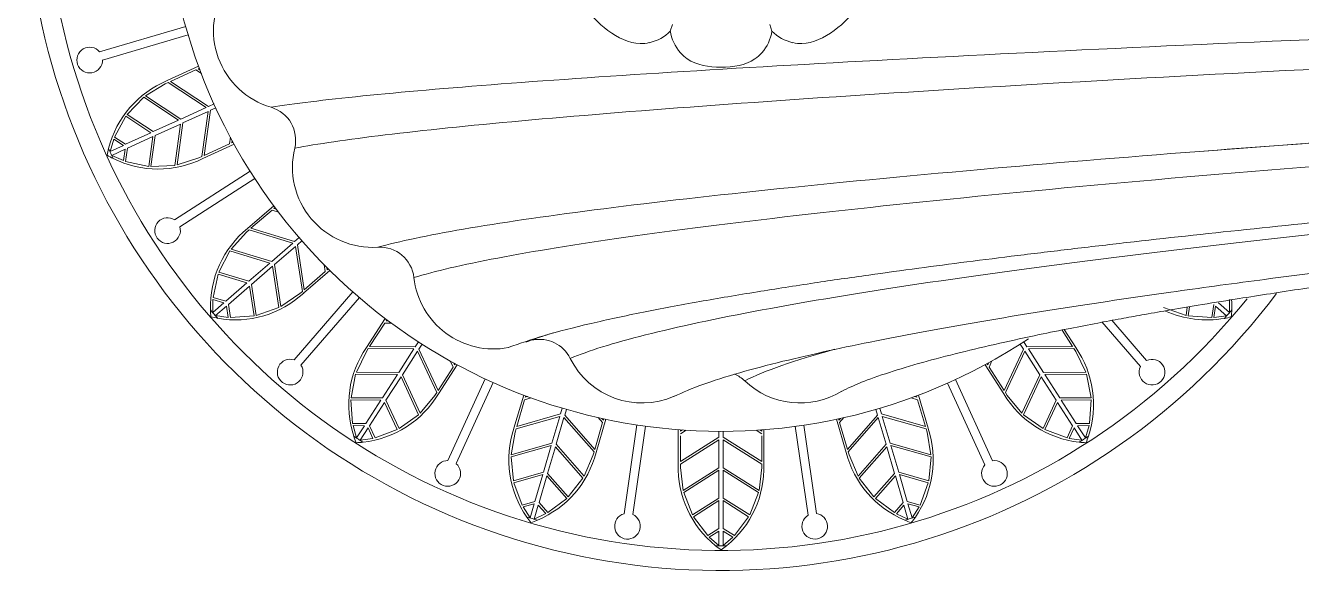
# Model space of a CAD drawing. Header units: millimetres. Extents: x -18512 to 101824, y -95768 to 52898.
# Drawn here: x 18586.7 to 18646.2, y -58529.8 to -58504.4 of the extents above; entities that cross this region are included whole.
import ezdxf

# ---------------------------------------------------------------- set-up
doc = ezdxf.new("R2010")
doc.units = ezdxf.units.MM
doc.header["$LTSCALE"] = 25
doc.layers.get('0').update_dxf_attribs({"color": 254, "lineweight": 0})
doc.layers.add('027 Sanitry Ware', color=1, linetype='Continuous', lineweight=0)

# ---------------------------------------------------------------- blocks, each defined once
blk = doc.blocks.new('SE2')
at = {"layer": '027 Sanitry Ware', "linetype": 'Continuous'}
for p, q in [((108.019, 62.817), (106.812, 62.462)), ((114.841, 62.845), (114.811, 62.752)), ((116.236, 62.752), (116.206, 62.845)), ((106.853, 62.348), (108.054, 62.7)), ((108.2, 62.26), (107.759, 62.059)), ((108.257, 60.967), (108.699, 61.169)), ((108.923, 60.789), (107.864, 60.108)), ((107.936, 60.01), (108.989, 60.686)), ((109.253, 60.306), (108.886, 59.988)), ((109.672, 59.081), (110.039, 59.399)), ((110.361, 59.098), (109.537, 58.146)), ((109.634, 58.073), (110.453, 59.018)), ((110.814, 58.727), (110.552, 58.319)), ((120.86, 58.677), (121.401, 58.052)), ((121.488, 58.138), (120.998, 58.703)), ((120.495, 58.319), (120.333, 58.57)), ((111.561, 57.67), (111.824, 58.078)), ((119.223, 58.078), (119.485, 57.67)), ((112.218, 57.88), (111.695, 56.735)), ((111.809, 56.692), (112.328, 57.83)), ((118.698, 57.821), (119.221, 56.675)), ((119.328, 56.733), (118.809, 57.871)), ((112.757, 57.652), (112.62, 57.187)), ((118.427, 57.187), (118.29, 57.652)), ((113.771, 56.849), (113.908, 57.314)), ((114.342, 57.235), (114.163, 55.989)), ((117.139, 57.314), (117.275, 56.849)), ((114.285, 55.98), (114.463, 57.218)), ((114.923, 57.168), (114.923, 56.683)), ((116.123, 56.683), (116.123, 57.168)), ((116.562, 57.215), (116.742, 55.969)), ((116.861, 55.994), (116.683, 57.232))]:
    blk.add_line(p, q, dxfattribs=at)
at = {"layer": '027 Sanitry Ware', "color": 8, "linetype": 'Continuous'}
for p, q in [((107.805, 62.047), (108.16, 62.209)), ((108.16, 62.209), (108.239, 62.157)), ((108.192, 62.224), (108.21, 62.232)), ((108.221, 62.205), (108.192, 62.224)), ((107.73, 62.013), (107.455, 61.845)), ((107.772, 62.032), (107.73, 62.013)), ((108.307, 61.683), (107.772, 62.032)), ((108.339, 61.697), (107.805, 62.047)), ((107.43, 61.826), (107.198, 61.583)), ((107.92, 61.506), (107.43, 61.826)), ((107.455, 61.845), (107.952, 61.52)), ((108.416, 61.732), (108.339, 61.697)), ((107.18, 61.559), (107.021, 61.268)), ((107.532, 61.329), (107.18, 61.559)), ((107.198, 61.583), (107.565, 61.344)), ((107.952, 61.52), (108.307, 61.683)), ((108.332, 61.628), (107.977, 61.466)), ((108.246, 60.995), (108.332, 61.628)), ((108.278, 61.01), (108.364, 61.643)), ((108.364, 61.643), (108.441, 61.678)), ((107.565, 61.344), (107.92, 61.506)), ((107.945, 61.451), (107.589, 61.289)), ((107.866, 60.871), (107.945, 61.451)), ((107.977, 61.466), (107.897, 60.877)), ((106.959, 61.067), (107.01, 61.24)), ((107.01, 61.24), (107.145, 61.152)), ((107.021, 61.268), (107.177, 61.167)), ((107.177, 61.167), (107.532, 61.329)), ((107.557, 61.274), (107.202, 61.112)), ((107.5, 60.857), (107.557, 61.274)), ((107.589, 61.289), (107.53, 60.855)), ((108.633, 61.172), (108.278, 61.01)), ((108.646, 61.265), (108.633, 61.172)), ((108.666, 61.187), (108.67, 61.221)), ((108.684, 61.195), (108.666, 61.187)), ((107.145, 61.152), (106.959, 61.067)), ((106.983, 61.012), (107.17, 61.097)), ((107.148, 60.938), (106.983, 61.012)), ((107.17, 61.097), (107.148, 60.938)), ((107.202, 61.112), (107.177, 60.928)), ((108.204, 60.976), (108.246, 60.995)), ((107.177, 60.928), (107.5, 60.857)), ((107.53, 60.855), (107.866, 60.871)), ((107.897, 60.877), (108.204, 60.976)), ((109.256, 60.268), (109.271, 60.282)), ((108.934, 59.99), (109.229, 60.245)), ((109.229, 60.245), (109.319, 60.218)), ((109.288, 60.259), (109.256, 60.268)), ((108.872, 59.936), (108.655, 59.698)), ((108.907, 59.966), (108.872, 59.936)), ((109.519, 59.782), (108.907, 59.966)), ((109.545, 59.805), (108.934, 59.99)), ((109.224, 59.526), (109.519, 59.782)), ((109.558, 59.736), (109.263, 59.481)), ((109.609, 59.86), (109.545, 59.805)), ((109.654, 59.105), (109.558, 59.736)), ((109.585, 59.76), (109.648, 59.815)), ((109.68, 59.128), (109.585, 59.76)), ((108.637, 59.672), (108.482, 59.374)), ((109.197, 59.503), (108.637, 59.672)), ((108.655, 59.698), (109.224, 59.526)), ((108.902, 59.247), (109.197, 59.503)), ((109.236, 59.457), (108.941, 59.202)), ((109.324, 58.879), (109.236, 59.457)), ((109.263, 59.481), (109.352, 58.893)), ((109.975, 59.384), (109.68, 59.128)), ((109.961, 59.477), (109.975, 59.384)), ((110.002, 59.407), (109.997, 59.441)), ((110.018, 59.42), (110.002, 59.407)), ((108.472, 59.345), (108.402, 59.022)), ((108.875, 59.224), (108.472, 59.345)), ((108.482, 59.374), (108.902, 59.247)), ((108.58, 58.968), (108.875, 59.224)), ((108.941, 59.202), (109.007, 58.769)), ((108.402, 59.022), (108.58, 58.968)), ((108.914, 59.179), (108.619, 58.923)), ((108.977, 58.763), (108.914, 59.179)), ((109.352, 58.893), (109.619, 59.074)), ((109.619, 59.074), (109.654, 59.105)), ((108.398, 58.811), (108.399, 58.991)), ((108.553, 58.945), (108.398, 58.811)), ((108.399, 58.991), (108.553, 58.945)), ((108.437, 58.766), (108.592, 58.9)), ((108.592, 58.9), (108.616, 58.741)), ((108.619, 58.923), (108.647, 58.739)), ((109.007, 58.769), (109.324, 58.879)), ((121.723, 58.879), (122.04, 58.768)), ((122.04, 58.768), (122.058, 58.886)), ((122.089, 58.891), (122.07, 58.762)), ((122.4, 58.739), (122.428, 58.923)), ((122.43, 58.741), (122.454, 58.9)), ((122.454, 58.9), (122.609, 58.765)), ((122.649, 58.811), (122.494, 58.945)), ((122.648, 58.991), (122.649, 58.811)), ((108.616, 58.741), (108.437, 58.766)), ((108.647, 58.739), (108.977, 58.763)), ((110.827, 58.692), (110.838, 58.709)), ((110.861, 58.692), (110.827, 58.692)), ((122.07, 58.762), (122.4, 58.739)), ((122.609, 58.765), (122.43, 58.741)), ((110.597, 58.334), (110.808, 58.662)), ((110.808, 58.662), (110.902, 58.661)), ((120.302, 58.564), (120.45, 58.334)), ((111.236, 58.329), (110.597, 58.334)), ((111.281, 58.4), (111.236, 58.329)), ((111.286, 58.296), (111.332, 58.367)), ((119.715, 58.367), (119.761, 58.296)), ((119.811, 58.329), (119.766, 58.4)), ((120.45, 58.334), (119.811, 58.329)), ((110.553, 58.265), (110.411, 57.975)), ((110.578, 58.304), (110.553, 58.265)), ((111.216, 58.299), (110.578, 58.304)), ((111.005, 57.971), (111.216, 58.299)), ((111.267, 58.267), (111.056, 57.938)), ((111.537, 57.688), (111.267, 58.267)), ((111.556, 57.717), (111.286, 58.296)), ((111.727, 58.131), (111.767, 58.046)), ((119.28, 58.046), (119.32, 58.131)), ((119.761, 58.296), (119.491, 57.717)), ((119.78, 58.267), (119.51, 57.687)), ((119.991, 57.938), (119.78, 58.267)), ((120.469, 58.304), (119.83, 58.299)), ((119.83, 58.299), (120.041, 57.971)), ((120.494, 58.265), (120.469, 58.304)), ((120.635, 57.975), (120.494, 58.265)), ((110.411, 57.975), (111.005, 57.971)), ((111.767, 58.046), (111.556, 57.717)), ((111.786, 58.076), (111.772, 58.107)), ((111.797, 58.093), (111.786, 58.076)), ((119.261, 58.076), (119.25, 58.093)), ((119.275, 58.107), (119.261, 58.076)), ((119.491, 57.717), (119.28, 58.046)), ((120.041, 57.971), (120.635, 57.975)), ((110.401, 57.945), (110.337, 57.616)), ((110.986, 57.941), (110.401, 57.945)), ((110.775, 57.612), (110.986, 57.941)), ((111.037, 57.908), (110.826, 57.58)), ((111.284, 57.378), (111.037, 57.908)), ((111.056, 57.938), (111.307, 57.4)), ((119.74, 57.399), (119.991, 57.938)), ((120.01, 57.908), (119.763, 57.378)), ((120.221, 57.58), (120.01, 57.908)), ((120.646, 57.945), (120.06, 57.941)), ((120.06, 57.941), (120.272, 57.612)), ((120.71, 57.616), (120.646, 57.945)), ((110.337, 57.616), (110.775, 57.612)), ((111.307, 57.4), (111.512, 57.649)), ((111.512, 57.649), (111.537, 57.688)), ((112.769, 57.588), (112.86, 57.614)), ((112.779, 57.622), (112.785, 57.642)), ((112.812, 57.632), (112.779, 57.622)), ((118.187, 57.614), (118.278, 57.588)), ((118.268, 57.622), (118.235, 57.632)), ((118.262, 57.642), (118.268, 57.622)), ((119.51, 57.687), (119.535, 57.649)), ((119.535, 57.649), (119.74, 57.399)), ((120.272, 57.612), (120.71, 57.616)), ((110.756, 57.583), (110.335, 57.586)), ((110.335, 57.586), (110.359, 57.256)), ((110.545, 57.254), (110.756, 57.583)), ((110.806, 57.55), (110.595, 57.222)), ((110.984, 57.169), (110.806, 57.55)), ((110.826, 57.58), (111.011, 57.183)), ((112.659, 57.214), (112.769, 57.588)), ((113.297, 57.47), (113.273, 57.389)), ((113.331, 57.372), (113.355, 57.453)), ((117.692, 57.453), (117.716, 57.372)), ((117.773, 57.389), (117.75, 57.47)), ((118.278, 57.588), (118.388, 57.214)), ((120.036, 57.183), (120.221, 57.58)), ((120.24, 57.55), (120.063, 57.169)), ((120.451, 57.222), (120.24, 57.55)), ((120.711, 57.586), (120.291, 57.582)), ((120.291, 57.582), (120.502, 57.254)), ((120.688, 57.255), (120.711, 57.586)), ((110.359, 57.256), (110.545, 57.254)), ((111.011, 57.183), (111.284, 57.378)), ((113.263, 57.355), (112.649, 57.18)), ((113.273, 57.389), (112.659, 57.214)), ((113.153, 56.98), (113.263, 57.355)), ((113.321, 57.338), (113.211, 56.963)), ((113.743, 56.858), (113.321, 57.338)), ((113.753, 56.892), (113.331, 57.372)), ((113.863, 57.267), (113.753, 56.892)), ((113.801, 57.338), (113.863, 57.267)), ((113.873, 57.301), (113.85, 57.327)), ((113.879, 57.321), (113.873, 57.301)), ((117.174, 57.301), (117.168, 57.321)), ((117.196, 57.327), (117.174, 57.301)), ((117.184, 57.267), (117.246, 57.338)), ((117.294, 56.892), (117.184, 57.267)), ((117.716, 57.372), (117.294, 56.892)), ((117.726, 57.338), (117.304, 56.858)), ((117.836, 56.963), (117.726, 57.338)), ((118.388, 57.214), (117.773, 57.389)), ((118.398, 57.179), (117.783, 57.355)), ((117.783, 57.355), (117.893, 56.98)), ((119.763, 57.378), (120.036, 57.183)), ((120.502, 57.254), (120.688, 57.255)), ((110.415, 57.052), (110.365, 57.225)), ((110.365, 57.225), (110.526, 57.224)), ((110.526, 57.224), (110.415, 57.052)), ((110.465, 57.019), (110.576, 57.192)), ((110.576, 57.192), (110.644, 57.046)), ((110.595, 57.222), (110.674, 57.053)), ((110.674, 57.053), (110.984, 57.169)), ((112.636, 57.135), (112.582, 56.817)), ((112.649, 57.18), (112.636, 57.135)), ((114.953, 57.146), (114.953, 57.166)), ((114.982, 57.164), (114.953, 57.146)), ((114.953, 57.11), (115.033, 57.161)), ((114.953, 56.72), (114.953, 57.08)), ((115.493, 57.061), (114.953, 56.72)), ((115.493, 57.145), (115.493, 57.061)), ((115.553, 57.061), (115.553, 57.145)), ((116.093, 56.72), (115.553, 57.061)), ((116.014, 57.161), (116.093, 57.11)), ((116.093, 57.146), (116.064, 57.164)), ((116.093, 57.166), (116.093, 57.146)), ((116.093, 57.08), (116.093, 56.72)), ((118.411, 57.135), (118.398, 57.179)), ((118.465, 56.817), (118.411, 57.135)), ((120.063, 57.169), (120.373, 57.053)), ((120.373, 57.053), (120.451, 57.222)), ((120.403, 57.046), (120.47, 57.192)), ((120.47, 57.192), (120.581, 57.019)), ((120.521, 57.224), (120.682, 57.225)), ((120.632, 57.052), (120.521, 57.224)), ((120.682, 57.225), (120.632, 57.052)), ((110.644, 57.046), (110.465, 57.019)), ((113.143, 56.946), (112.581, 56.786)), ((112.582, 56.817), (113.153, 56.98)), ((113.033, 56.572), (113.143, 56.946)), ((113.201, 56.929), (113.091, 56.555)), ((113.587, 56.49), (113.201, 56.929)), ((113.211, 56.963), (113.603, 56.517)), ((115.493, 57.026), (114.953, 56.684)), ((115.493, 56.635), (115.493, 57.026)), ((116.093, 56.684), (115.553, 57.026)), ((115.553, 57.026), (115.553, 56.635)), ((117.443, 56.517), (117.836, 56.963)), ((117.846, 56.929), (117.459, 56.49)), ((117.956, 56.555), (117.846, 56.929)), ((117.893, 56.98), (118.465, 56.817)), ((118.466, 56.786), (117.903, 56.946)), ((117.903, 56.946), (118.013, 56.572)), ((120.581, 57.019), (120.403, 57.046)), ((112.581, 56.786), (112.612, 56.451)), ((113.603, 56.517), (113.73, 56.814)), ((113.73, 56.814), (113.743, 56.858)), ((117.304, 56.858), (117.317, 56.814)), ((117.317, 56.814), (117.443, 56.517)), ((118.435, 56.451), (118.466, 56.786)), ((112.612, 56.451), (113.033, 56.572)), ((113.023, 56.538), (112.619, 56.422)), ((112.913, 56.163), (113.023, 56.538)), ((113.081, 56.521), (112.971, 56.146)), ((113.359, 56.205), (113.081, 56.521)), ((113.091, 56.555), (113.38, 56.226)), ((114.953, 56.684), (114.953, 56.638)), ((114.953, 56.638), (114.991, 56.318)), ((114.991, 56.318), (115.493, 56.635)), ((115.493, 56.6), (114.999, 56.287)), ((115.493, 56.209), (115.493, 56.6)), ((115.553, 56.635), (116.056, 56.318)), ((116.048, 56.287), (115.553, 56.6)), ((115.553, 56.6), (115.553, 56.209)), ((116.056, 56.318), (116.093, 56.638)), ((116.093, 56.638), (116.093, 56.684)), ((117.666, 56.226), (117.956, 56.555)), ((117.966, 56.521), (117.688, 56.205)), ((118.076, 56.146), (117.966, 56.521)), ((118.013, 56.572), (118.435, 56.451)), ((118.428, 56.422), (118.023, 56.538)), ((118.023, 56.538), (118.133, 56.163)), ((112.619, 56.422), (112.735, 56.112)), ((113.38, 56.226), (113.587, 56.49)), ((117.459, 56.49), (117.666, 56.226)), ((118.312, 56.112), (118.428, 56.422)), ((112.735, 56.112), (112.913, 56.163)), ((113.094, 56.007), (113.359, 56.205)), ((114.999, 56.287), (115.123, 55.975)), ((115.123, 55.975), (115.493, 56.209)), ((115.493, 56.174), (115.138, 55.949)), ((115.493, 55.783), (115.493, 56.174)), ((115.553, 56.209), (115.924, 55.975)), ((115.909, 55.949), (115.553, 56.174)), ((115.553, 56.174), (115.553, 55.783)), ((115.924, 55.975), (116.048, 56.287)), ((117.688, 56.205), (117.953, 56.006)), ((118.133, 56.163), (118.312, 56.112)), ((112.749, 56.085), (112.903, 56.129)), ((112.846, 55.932), (112.749, 56.085)), ((112.903, 56.129), (112.846, 55.932)), ((112.903, 55.916), (112.961, 56.112)), ((113.067, 55.992), (112.903, 55.916)), ((112.961, 56.112), (113.067, 55.992)), ((112.971, 56.146), (113.094, 56.007)), ((117.953, 56.006), (118.076, 56.146)), ((117.98, 55.991), (118.086, 56.112)), ((118.143, 55.915), (117.98, 55.991)), ((118.086, 56.112), (118.143, 55.915)), ((118.143, 56.129), (118.298, 56.085)), ((118.201, 55.932), (118.143, 56.129)), ((118.298, 56.085), (118.201, 55.932)), ((115.138, 55.949), (115.336, 55.684)), ((115.711, 55.684), (115.909, 55.949)), ((115.336, 55.684), (115.493, 55.783)), ((115.358, 55.662), (115.493, 55.748)), ((115.493, 55.543), (115.358, 55.662)), ((115.493, 55.748), (115.493, 55.543)), ((115.553, 55.783), (115.711, 55.684)), ((115.553, 55.748), (115.689, 55.662)), ((115.553, 55.543), (115.553, 55.748)), ((115.689, 55.662), (115.553, 55.543))]:
    blk.add_line(p, q, dxfattribs=at)
at = {"layer": '027 Sanitry Ware', "linetype": 'Continuous'}
for centre, radius, start, end in [((115.523, 64.945), 9.75, 36.9414, 322.9997), ((115.523, 64.945), 9.469, 38.7091, 321.127), ((115.523, 64.945), 7.8, 56.7986, 303.5213), ((109.533, 62.765), 1.125, 146.3917, 253.6083), ((114.386, 63.176), 0.6, 282.6823, 315.4153), ((115.403, 62.845), 0.6, 188.5773, 221.3713), ((115.643, 62.845), 0.6, 318.6823, 351.1123), ((116.661, 63.176), 0.6, 224.8701, 257.3713), ((106.673, 62.347), 0.18, 39.8584, 0.3351), ((108.304, 60.757), 1.411, 112.7209, 165.5319), ((109.08, 61.225), 0.48, 346.3917, 73.6083), ((108.304, 60.757), 1.411, 165.5319, 169.5001), ((107.63, 62.231), 1.411, 239.5908, 243.5589), ((115.523, 64.945), 9.404, 204.0698, 205.0202), ((110.64, 60.847), 1.125, 166.3917, 273.6083), ((107.63, 62.231), 1.411, 243.5589, 296.37), ((107.764, 59.958), 0.18, 56.222, 16.6987), ((109.776, 58.893), 1.411, 129.0845, 181.8955), ((110.741, 59.246), 0.48, 6.3917, 93.6083), ((112.336, 59.424), 1.125, 186.3917, 280.5033), ((108.715, 60.118), 1.411, 259.9226, 312.7336), ((109.776, 58.893), 1.411, 181.8955, 185.8637), ((115.523, 64.945), 9.404, 220.4334, 221.3838), ((115.523, 64.945), 9.404, 318.6152, 319.5656), ((121.271, 58.893), 1.411, 354.1363, 358.1044), ((121.271, 58.893), 1.411, 358.1044, 3.8534), ((108.715, 60.118), 1.411, 255.9544, 259.9226), ((122.332, 60.117), 1.411, 245.758, 280.0774), ((122.332, 60.117), 1.411, 280.0774, 284.0456), ((111.714, 57.519), 1.411, 145.4482, 198.2592), ((112.979, 57.954), 0.48, 26.3917, 101.8128), ((119.333, 57.519), 1.411, 341.7407, 34.5518), ((109.483, 57.974), 0.18, 72.5857, 33.0624), ((114.416, 58.667), 1.125, 206.3917, 293.5279), ((121.564, 57.974), 0.18, 154.4038, 114.8806), ((115.523, 57.505), 0.48, 46.3917, 66.6586), ((116.63, 58.667), 1.125, 226.3917, 301.37), ((110.351, 58.395), 1.411, 276.2862, 329.0973), ((120.696, 58.395), 1.411, 210.9027, 263.7137), ((111.714, 57.519), 1.411, 198.2592, 202.2274), ((115.523, 64.945), 9.404, 236.797, 237.7475), ((113.96, 56.746), 1.411, 161.8118, 214.6228), ((117.086, 56.746), 1.411, 325.3771, 18.1882), ((115.523, 64.945), 9.404, 302.2516, 303.202), ((119.333, 57.519), 1.411, 337.7726, 341.7407), ((110.351, 58.395), 1.411, 272.3181, 276.2862), ((120.696, 58.395), 1.411, 263.7137, 267.6819), ((111.692, 56.555), 0.18, 88.9493, 49.426), ((112.406, 57.203), 1.411, 292.6498, 345.4609), ((118.641, 57.203), 1.411, 194.5391, 247.3501), ((119.355, 56.555), 0.18, 138.0402, 98.5169), ((116.334, 56.638), 1.411, 178.1755, 230.9865), ((114.713, 56.638), 1.411, 309.0135, 1.8245), ((114.211, 55.815), 0.18, 105.3129, 65.7896), ((116.836, 55.815), 0.18, 121.6766, 82.1533), ((113.96, 56.746), 1.411, 214.6228, 218.591), ((115.523, 64.945), 9.404, 253.1607, 254.1111), ((112.406, 57.203), 1.411, 288.6817, 292.6498), ((115.523, 64.945), 9.404, 285.888, 286.8384), ((118.641, 57.203), 1.411, 247.3501, 251.3183), ((117.086, 56.746), 1.411, 321.409, 325.3771), ((116.334, 56.638), 1.411, 230.9865, 234.9546), ((115.523, 64.945), 9.404, 269.5243, 270.4747), ((114.713, 56.638), 1.411, 305.0454, 309.0135)]:
    blk.add_arc(centre, radius, start, end, dxfattribs=at)
at = {"layer": '027 Sanitry Ware', "color": 8, "linetype": 'Continuous'}
blk.add_arc((159.825, -429.934), 492.438, 89.34502, 94.37841, dxfattribs=at)
for points, knots in [([(109.215, 61.685), (109.847, 61.787), (110.936, 61.897), (113.947, 62.127), (115.869, 62.246), (120.395, 62.485), (122.998, 62.605), (128.674, 62.832), (131.746, 62.939), (138.099, 63.129), (141.381, 63.212), (147.869, 63.342), (151.075, 63.39), (157.133, 63.443), (159.982, 63.449), (163.761, 63.424), (164.922, 63.411), (166, 63.393)], [0, 0, 0, 0, 0.133621, 0.133621, 0.267241, 0.267241, 0.400862, 0.400862, 0.534483, 0.534483, 0.668103, 0.668103, 0.801724, 0.801724, 0.935345, 0.935345, 1, 1, 1, 1]), ([(109.546, 61.112), (110.168, 61.231), (111.243, 61.361), (114.218, 61.631), (116.12, 61.772), (120.602, 62.053), (123.184, 62.193), (128.817, 62.46), (131.869, 62.586), (138.185, 62.81), (141.449, 62.907), (147.906, 63.06), (151.097, 63.116), (157.124, 63.179), (159.958, 63.185), (163.683, 63.157), (164.81, 63.142), (165.858, 63.121)], [0, 0, 0, 0, 0.133828, 0.133828, 0.267656, 0.267656, 0.401484, 0.401484, 0.535312, 0.535312, 0.66914, 0.66914, 0.802967, 0.802967, 0.936795, 0.936795, 1, 1, 1, 1]), ([(122.231, 61.067), (123.594, 61.173), (125.049, 61.277), (129.319, 61.56), (132.3, 61.732), (138.485, 62.037), (141.69, 62.169), (148.033, 62.378), (151.172, 62.454), (157.093, 62.539), (159.873, 62.548), (163.41, 62.51), (164.418, 62.493), (165.36, 62.468)], [0.3287129, 0.3287129, 0.3287129, 0.3287129, 0.403727, 0.403727, 0.5383026, 0.5383026, 0.6728783, 0.6728783, 0.8074539, 0.8074539, 0.9420296, 0.9420296, 1, 1, 1, 1]), ([(111.218, 59.299), (111.79, 59.475), (112.789, 59.666), (115.585, 60.063), (117.383, 60.27), (121.649, 60.684), (124.119, 60.891), (129.538, 61.284), (132.488, 61.47), (138.616, 61.799), (141.794, 61.943), (148.089, 62.169), (151.205, 62.251), (157.08, 62.343), (159.836, 62.353), (163.292, 62.312), (164.248, 62.294), (165.144, 62.27)], [0, 0, 0, 0, 0.134911, 0.134911, 0.269822, 0.269822, 0.404733, 0.404733, 0.539644, 0.539644, 0.674555, 0.674555, 0.809466, 0.809466, 0.944377, 0.944377, 1, 1, 1, 1]), ([(112.541, 58.318), (112.712, 58.38), (112.999, 58.482), (113.661, 58.652), (114.393, 58.81), (115.182, 58.958), (115.991, 59.095), (116.789, 59.219), (117.55, 59.33), (118.268, 59.428), (118.966, 59.52), (119.678, 59.609), (120.426, 59.699), (121.475, 59.821), (122.876, 59.974), (124.679, 60.156), (126.594, 60.336), (128.604, 60.51), (130.694, 60.68), (132.852, 60.842), (135.066, 60.995), (137.325, 61.14), (139.601, 61.273), (141.849, 61.393), (144.023, 61.498), (145.77, 61.573), (147.115, 61.626), (148.144, 61.664), (149.272, 61.702), (150.561, 61.742), (152.018, 61.782), (153.631, 61.82), (155.385, 61.851), (157.257, 61.873), (159.039, 61.881), (160.707, 61.877), (162.226, 61.861), (163.59, 61.836), (164.315, 61.814), (164.653, 61.803)], [0, 0, 0, 0, 0.035929, 0.069346, 0.100209, 0.128487, 0.154148, 0.177162, 0.1975, 0.21514, 0.231327, 0.247646, 0.264104, 0.280701, 0.314307, 0.348438, 0.382706, 0.416992, 0.451288, 0.48559, 0.519905, 0.554233, 0.588564, 0.622292, 0.654605, 0.685486, 0.700389, 0.715114, 0.731985, 0.751702, 0.774268, 0.799687, 0.827961, 0.85909, 0.893072, 0.920429, 0.949382, 0.979925, 1, 1, 1, 1]), ([(113.409, 58.167), (113.915, 58.378), (114.816, 58.607), (117.378, 59.084), (119.038, 59.333), (123.022, 59.83), (125.345, 60.079), (130.484, 60.55), (133.301, 60.773), (139.182, 61.169), (142.247, 61.341), (148.33, 61.612), (151.346, 61.711), (157.021, 61.822), (159.677, 61.833), (162.786, 61.787), (163.522, 61.771), (164.219, 61.75)], [0, 0, 0, 0, 0.136431, 0.136431, 0.272861, 0.272861, 0.409292, 0.409292, 0.545722, 0.545722, 0.682153, 0.682153, 0.818583, 0.818583, 0.955014, 0.955014, 1, 1, 1, 1]), ([(114.861, 57.633), (114.994, 57.694), (115.217, 57.792), (115.753, 57.961), (116.352, 58.12), (117.001, 58.27), (117.821, 58.44), (118.879, 58.638), (120.259, 58.866), (121.671, 59.076), (123.024, 59.26), (124.221, 59.413), (125.339, 59.548), (126.263, 59.654), (127.032, 59.739), (127.719, 59.813), (128.503, 59.895), (129.41, 59.986), (130.444, 60.087), (131.798, 60.213), (133.436, 60.357), (135.312, 60.51), (137.167, 60.651), (139.178, 60.792), (141.317, 60.93), (143.548, 61.06), (145.321, 61.152), (146.665, 61.215), (147.667, 61.26), (148.752, 61.305), (149.988, 61.352), (151.394, 61.4), (152.808, 61.441), (154.199, 61.474), (155.54, 61.5), (156.942, 61.519), (158.393, 61.53), (159.882, 61.531), (161.374, 61.519), (162.72, 61.496), (163.436, 61.473), (163.773, 61.462)], [0, 0, 0, 0, 0.034204, 0.06589, 0.094985, 0.121428, 0.145181, 0.183011, 0.220959, 0.259016, 0.28724, 0.312969, 0.335833, 0.355794, 0.367532, 0.380122, 0.394617, 0.41103, 0.429375, 0.449665, 0.481559, 0.512559, 0.542627, 0.571748, 0.608959, 0.644066, 0.677029, 0.6927, 0.707871, 0.724792, 0.744704, 0.767614, 0.793529, 0.814942, 0.83805, 0.862853, 0.889349, 0.917535, 0.947403, 0.978945, 1, 1, 1, 1]), ([(110.711, 59.725), (111.298, 59.887), (112.32, 60.064), (115.17, 60.431), (116.999, 60.623), (120.124, 60.899), (121.149, 60.984), (122.231, 61.067)], [0, 0, 0, 0, 0.1345757, 0.1345757, 0.2691513, 0.2691513, 0.3287129, 0.3287129, 0.3287129, 0.3287129])]:
    blk.add_open_spline(points, degree=3, knots=knots, dxfattribs=at)
at = {"layer": '027 Sanitry Ware', "linetype": 'Continuous'}
for points, knots in [([(114.517, 62.591), (114.475, 62.581), (114.432, 62.577), (114.231, 62.581), (114.076, 62.662), (113.799, 62.863), (113.673, 62.988), (113.608, 63.176), (113.599, 63.218), (113.595, 63.26)], [0.1815506, 0.1815506, 0.1815506, 0.1815506, 0.25, 0.25, 0.5, 0.5, 0.75, 0.75, 0.8181995, 0.8181995, 0.8181995, 0.8181995]), ([(117.451, 63.26), (117.448, 63.217), (117.439, 63.175), (117.372, 62.986), (117.247, 62.863), (116.97, 62.662), (116.813, 62.581), (116.614, 62.577), (116.571, 62.581), (116.53, 62.591)], [0.1815506, 0.1815506, 0.1815506, 0.1815506, 0.25, 0.25, 0.5, 0.5, 0.75, 0.75, 0.8181995, 0.8181995, 0.8181995, 0.8181995]), ([(116.093, 62.449), (116.064, 62.416), (116.032, 62.387), (115.867, 62.273), (115.694, 62.247), (115.352, 62.247), (115.177, 62.274), (115.014, 62.388), (114.982, 62.417), (114.954, 62.449)], [0.1815506, 0.1815506, 0.1815506, 0.1815506, 0.25, 0.25, 0.5, 0.5, 0.75, 0.75, 0.8181995, 0.8181995, 0.8181995, 0.8181995]), ([(117.212, 57.704), (117.302, 57.75), (117.455, 57.824), (117.854, 57.966), (118.321, 58.106), (118.846, 58.244), (119.399, 58.374), (119.926, 58.489), (120.39, 58.583), (120.776, 58.658), (121.113, 58.72), (121.437, 58.779), (121.795, 58.842), (122.229, 58.915), (122.834, 59.014), (123.62, 59.136), (124.581, 59.276), (125.595, 59.414), (126.641, 59.55), (127.942, 59.709), (129.529, 59.89), (131.432, 60.089), (133.394, 60.278), (135.412, 60.456), (137.504, 60.626), (139.387, 60.765), (141.045, 60.879), (142.45, 60.968), (143.876, 61.053), (145.256, 61.129), (146.464, 61.191), (147.462, 61.238), (148.267, 61.274), (148.909, 61.301), (149.466, 61.324), (150.035, 61.346), (150.756, 61.372), (151.646, 61.403), (152.701, 61.435), (153.833, 61.465), (154.603, 61.481), (154.974, 61.489)], [0, 0, 0, 0, 0.0316864, 0.0613171, 0.0887963, 0.1140401, 0.136976, 0.1572447, 0.1721191, 0.1846482, 0.1948041, 0.2035087, 0.2138282, 0.2260142, 0.2400854, 0.2629018, 0.286655, 0.3100519, 0.3330781, 0.3557218, 0.3926067, 0.4290071, 0.4651417, 0.5009786, 0.5368795, 0.574131, 0.5971836, 0.6207578, 0.6448531, 0.6687725, 0.6900937, 0.7057026, 0.7193363, 0.7309856, 0.7385318, 0.7479146, 0.7603617, 0.7758806, 0.7944795, 0.8161673, 0.8367152, 0.8367152, 0.8367152, 0.8367152])]:
    blk.add_open_spline(points, degree=3, knots=knots, dxfattribs=at)
blk.add_open_spline([(112.786, 58.393), (112.896, 58.436), (113.024, 58.479), (113.169, 58.524)], degree=3, dxfattribs=at)
at = {"layer": '027 Sanitry Ware', "color": 8, "linetype": 'Continuous'}
blk.add_open_spline([(115.854, 57.852), (116.13, 57.993), (116.549, 58.141), (117.114, 58.294)], degree=3, dxfattribs=at)
blk = doc.blocks.new('ETYIIR76')
at = {"xscale": 3.328501294135078, "yscale": 3.328501294135078, "zscale": 3.328501294135078, "rotation": 270}
blk.add_blockref('SE2', (19179.873, 16636.102), dxfattribs=at)

msp = doc.modelspace()

# ---------------------------------------------------------------- block references
at = {"rotation": 90}
msp.add_blockref('ETYIIR76', (34870.741, -77893.392), dxfattribs=at)

doc.saveas('drawing.dxf')
